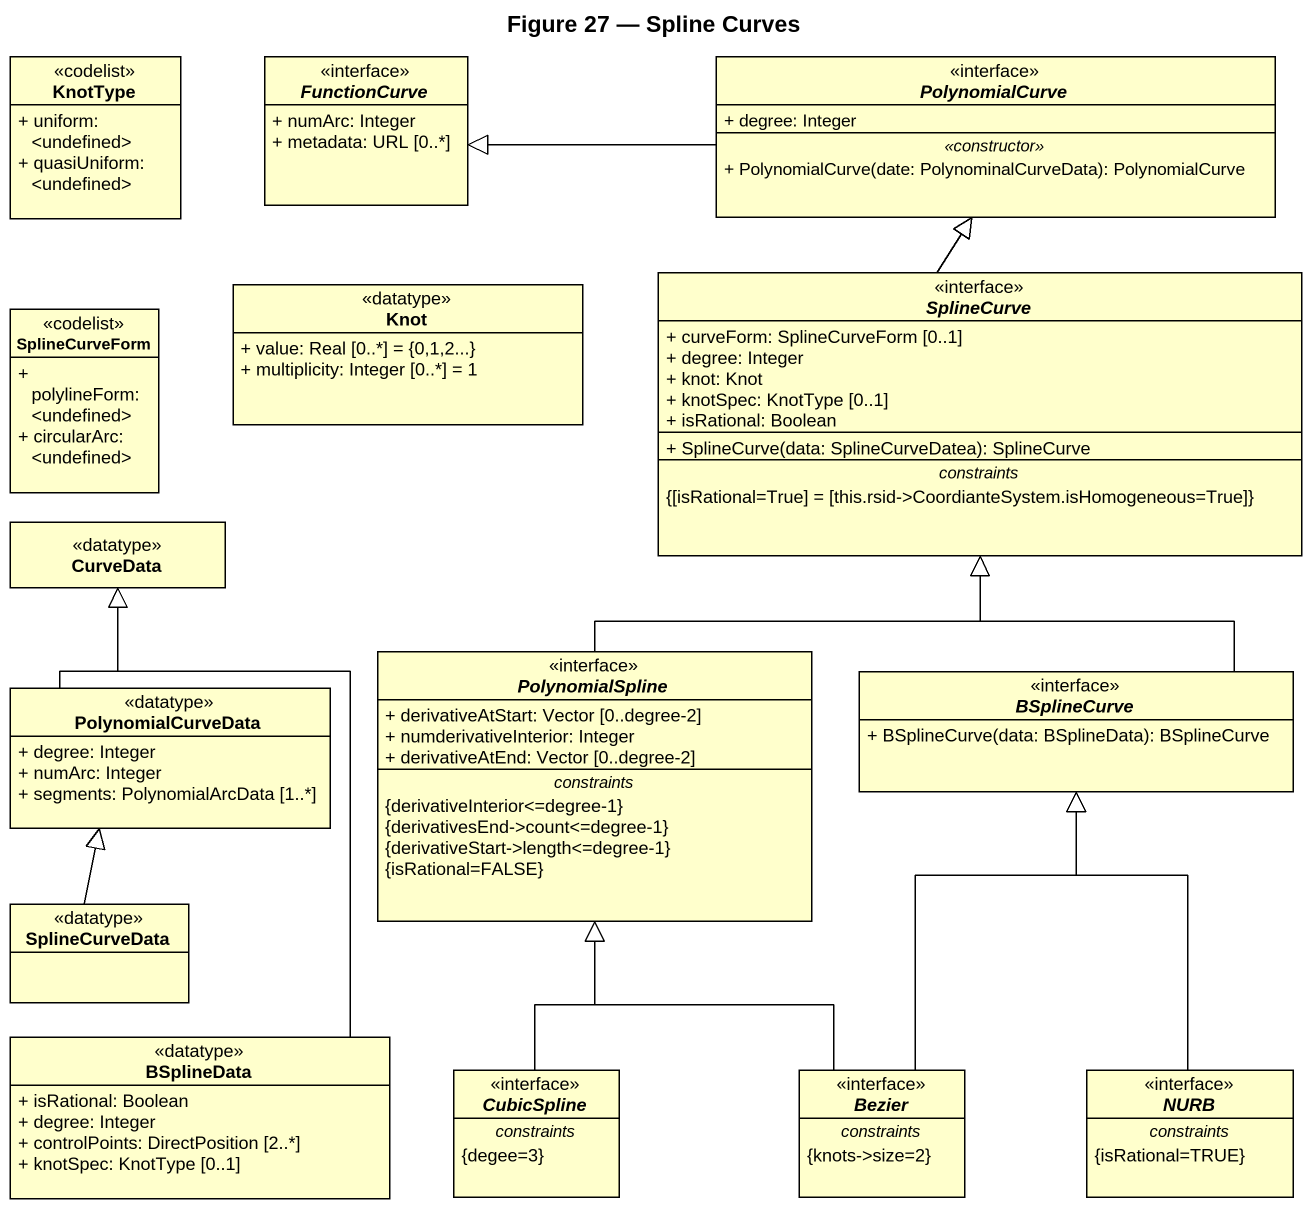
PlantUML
@startuml
title Figure 27 — Spline Curves
hide circle
hide empty members
skinparam classAttributeIconSize 0
class KnotType <<codelist>> {
  + uniform: <undefined>
  + quasiUniform: <undefined>
}
interface FunctionCurve {
  + numArc: Integer
  + metadata: URL [0..*]
}
interface PolynomialCurve {
  + degree: Integer
  .. <<constructor>> ..
  + PolynomialCurve(date: PolynominalCurveData): PolynomialCurve
}
class Knot <<datatype>> {
  + value: Real [0..*] = {0,1,2...}
  + multiplicity: Integer [0..*] = 1
}
interface SplineCurve {
  + curveForm: SplineCurveForm [0..1]
  + degree: Integer
  + knot: Knot
  + knotSpec: KnotType [0..1]
  + isRational: Boolean
  --
  + SplineCurve(data: SplineCurveDatea): SplineCurve
  -- constraints --
  {[isRational=True] = [this.rsid->CoordianteSystem.isHomogeneous=True]}
}
class SplineCurveForm <<codelist>> {
  + polylineForm: <undefined>
  + circularArc: <undefined>
}
class CurveData <<datatype>>
interface PolynomialSpline {
  + derivativeAtStart: Vector [0..degree-2]
  + numderivativeInterior: Integer
  + derivativeAtEnd: Vector [0..degree-2]
  -- constraints --
  {derivativeInterior<=degree-1}
  {derivativesEnd->count<=degree-1}
  {derivativeStart->length<=degree-1}
  {isRational=FALSE}
}
class PolynomialCurveData <<datatype>> {
  + degree: Integer
  + numArc: Integer
  + segments: PolynomialArcData [1..*]
}
interface BSplineCurve {
  + BSplineCurve(data: BSplineData): BSplineCurve
}
class SplineCurveData <<datatype>>
class BSplineData <<datatype>> {
  + isRational: Boolean
  + degree: Integer
  + controlPoints: DirectPosition [2..*]
  + knotSpec: KnotType [0..1]
}
interface CubicSpline {
  -- constraints --
  {degee=3}
}
interface Bezier {
  -- constraints --
  {knots->size=2}
}
interface NURB {
  -- constraints --
  {isRational=TRUE}
}
PolynomialCurve -left-|> FunctionCurve
SplineCurve -up-|> PolynomialCurve
PolynomialSpline -up-|> SplineCurve
PolynomialCurveData -up-|> CurveData
BSplineCurve -up-|> SplineCurve
SplineCurveData -up-|> PolynomialCurveData
BSplineData -up-|> CurveData
CubicSpline -up-|> PolynomialSpline
Bezier -up-|> PolynomialSpline
Bezier -up-|> BSplineCurve
NURB -up-|> BSplineCurve
@enduml
